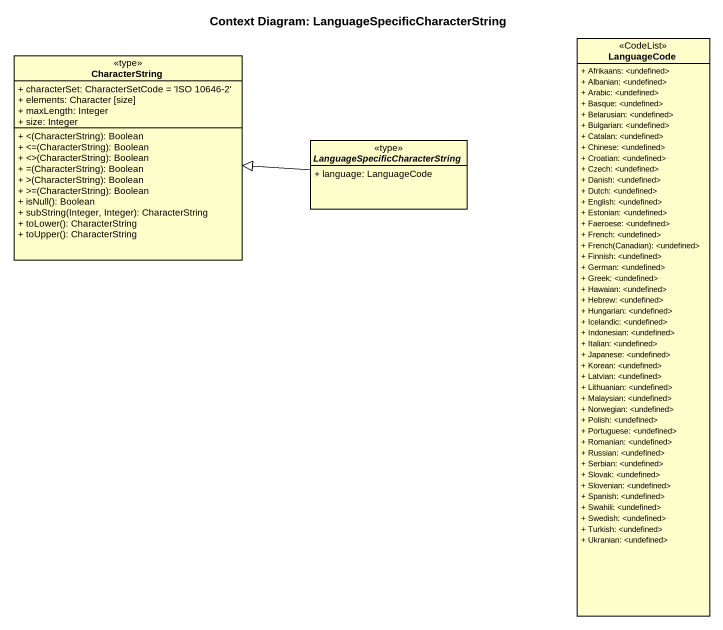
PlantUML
@startuml
title Context Diagram: LanguageSpecificCharacterString
hide circle
hide empty members
skinparam classAttributeIconSize 0
class LanguageCode <<CodeList>> {
  + Afrikaans: <undefined>
  + Albanian: <undefined>
  + Arabic: <undefined>
  + Basque: <undefined>
  + Belarusian: <undefined>
  + Bulgarian: <undefined>
  + Catalan: <undefined>
  + Chinese: <undefined>
  + Croatian: <undefined>
  + Czech: <undefined>
  + Danish: <undefined>
  + Dutch: <undefined>
  + English: <undefined>
  + Estonian: <undefined>
  + Faeroese: <undefined>
  + French: <undefined>
  {field} + French(Canadian): <undefined>
  + Finnish: <undefined>
  + German: <undefined>
  + Greek: <undefined>
  + Hawaian: <undefined>
  + Hebrew: <undefined>
  + Hungarian: <undefined>
  + Icelandic: <undefined>
  + Indonesian: <undefined>
  + Italian: <undefined>
  + Japanese: <undefined>
  + Korean: <undefined>
  + Latvian: <undefined>
  + Lithuanian: <undefined>
  + Malaysian: <undefined>
  + Norwegian: <undefined>
  + Polish: <undefined>
  + Portuguese: <undefined>
  + Romanian: <undefined>
  + Russian: <undefined>
  + Serbian: <undefined>
  + Slovak: <undefined>
  + Slovenian: <undefined>
  + Spanish: <undefined>
  + Swahili: <undefined>
  + Swedish: <undefined>
  + Turkish: <undefined>
  + Ukranian: <undefined>
}
class CharacterString <<type>> {
  + characterSet: CharacterSetCode = 'ISO 10646-2'
  + elements: Character [size]
  + maxLength: Integer
  + size: Integer
  + <(CharacterString): Boolean
  + <=(CharacterString): Boolean
  + <>(CharacterString): Boolean
  + =(CharacterString): Boolean
  + >(CharacterString): Boolean
  + >=(CharacterString): Boolean
  + isNull(): Boolean
  + subString(Integer, Integer): CharacterString
  + toLower(): CharacterString
  + toUpper(): CharacterString
}
abstract class "LanguageSpecificCharacterString" as LanguageSpecificCharacterStr <<type>> {
  + language: LanguageCode
}
LanguageSpecificCharacterStr -left-|> CharacterString
@enduml
